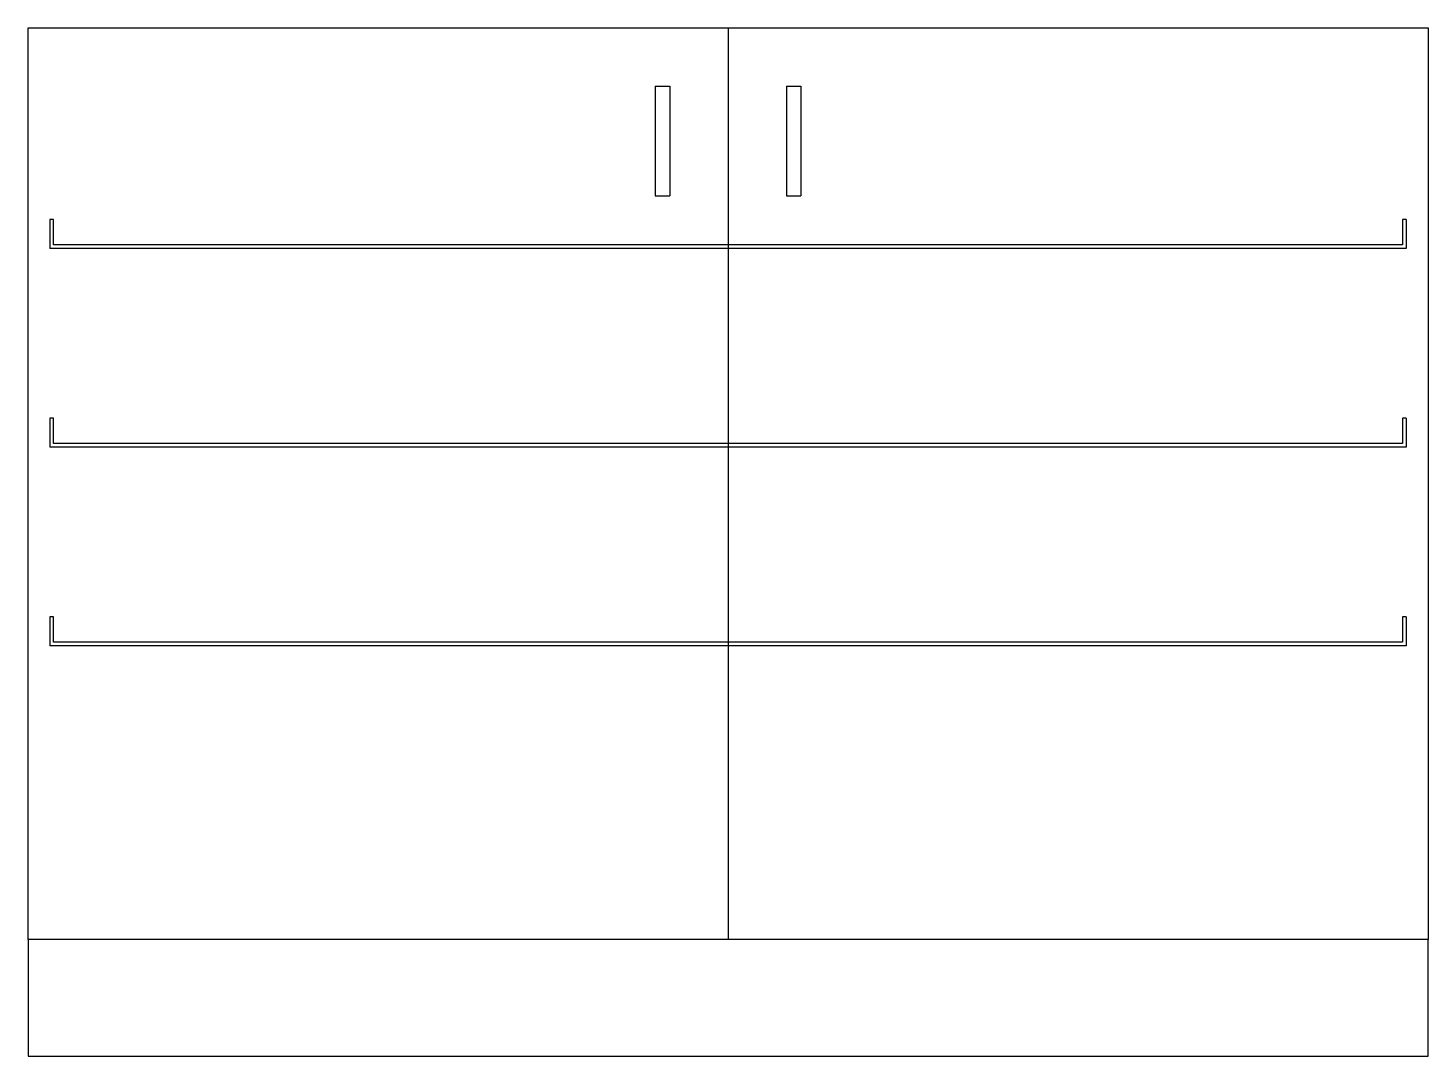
# Model space of a CAD drawing. Extents: x 0 to 48, y 0 to 35.2.
import ezdxf

# ---------------------------------------------------------------- set-up
doc = ezdxf.new("R2010")
doc.units = 0
doc.header["$LTSCALE"] = 3
doc.linetypes.add('HIDDEN', pattern=[0])
doc.linetypes.add('HIDDEN2', pattern=[0])
doc.layers.get('0').update_dxf_attribs({"linetype": 'CONTINUOUS'})
doc.layers.add('HID', color=7, linetype='HIDDEN')
doc.layers.add('HID2', color=7, linetype='HIDDEN2')

msp = doc.modelspace()

# ---------------------------------------------------------------- linework, layer by layer
at = {"color": 0}
for p, q in [((0, 4), (0, 35.25)), ((0, 35.25), (48, 35.25)), ((24, 35.25), (24, 4)), ((48, 35.25), (48, 4)), ((21.5, 33.25), (21.5, 29.5)), ((21.5, 33.25), (22, 33.25)), ((22, 33.25), (22, 29.5)), ((26, 33.25), (26, 29.5)), ((26, 33.25), (26.5, 33.25)), ((26.5, 33.25), (26.5, 29.5)), ((21.5, 29.5), (22, 29.5)), ((26, 29.5), (26.5, 29.5)), ((48, 4), (0, 4)), ((0, 4), (0, 0)), ((48, 0), (48, 4)), ((0, 0), (48, 0))]:
    msp.add_line(p, q, dxfattribs=at)
at = {"layer": 'HID', "color": 0}
for p, q in [((47.25, 27.6875), (0.75, 27.6875)), ((47.125, 27.8125), (0.875, 27.8125)), ((47.25, 20.875), (0.75, 20.875)), ((47.125, 21), (0.875, 21)), ((47.25, 14.0625), (0.75, 14.0625)), ((47.125, 14.1875), (0.875, 14.1875))]:
    msp.add_line(p, q, dxfattribs=at)
at = {"layer": 'HID2', "color": 0}
for p, q in [((0.875, 28.6875), (0.75, 28.6875)), ((0.75, 28.6875), (0.75, 27.6875)), ((0.875, 27.8125), (0.875, 28.6875)), ((47.25, 28.6875), (47.125, 28.6875)), ((47.125, 28.6875), (47.125, 27.8125)), ((47.25, 28.6875), (47.25, 27.6875)), ((0.875, 21.875), (0.75, 21.875)), ((0.75, 21.875), (0.75, 20.875)), ((0.875, 21), (0.875, 21.875)), ((47.25, 21.875), (47.125, 21.875)), ((47.125, 21.875), (47.125, 21)), ((47.25, 21.875), (47.25, 20.875)), ((0.875, 15.0625), (0.75, 15.0625)), ((0.75, 15.0625), (0.75, 14.0625)), ((0.875, 14.1875), (0.875, 15.0625)), ((47.25, 15.0625), (47.125, 15.0625)), ((47.125, 15.0625), (47.125, 14.1875)), ((47.25, 15.0625), (47.25, 14.0625))]:
    msp.add_line(p, q, dxfattribs=at)

doc.saveas('drawing.dxf')
